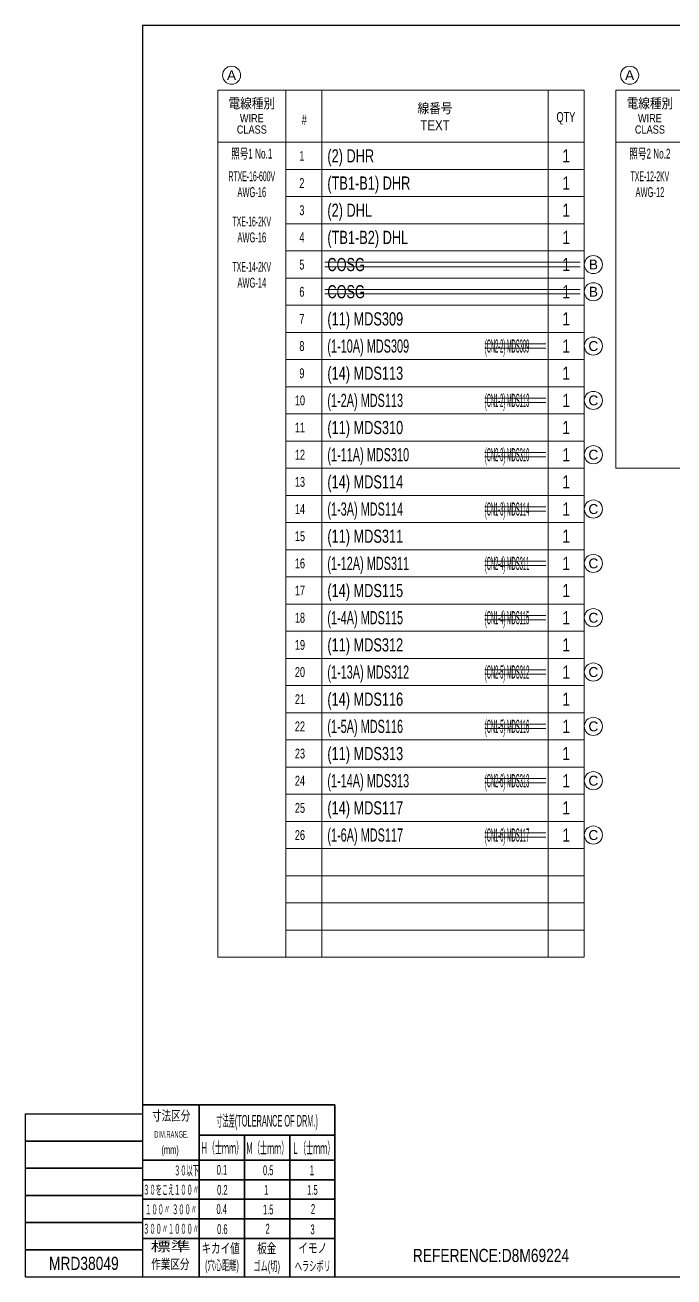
# Model space of a CAD drawing. Header units: millimetres. Extents: x 7 to 413, y 10 to 287.
# Drawn here: x 7 to 150.4, y 10.2 to 286.8 of the extents above; entities that cross this region are included whole.
import ezdxf
from ezdxf.enums import TextEntityAlignment as Align

# ---------------------------------------------------------------- set-up
doc = ezdxf.new("R2010")
doc.units = ezdxf.units.MM
for name, color, linetype in [('GR1_01', 7, 'Continuous'), ('GR1_02', 7, 'Continuous'), ('GR1_03', 7, 'Continuous'), ('QTY', 7, 'Continuous'), ('図面枠D8M', 7, 'Continuous'), ('訂正記号', 7, 'Continuous')]:
    doc.layers.add(name, color=color, linetype=linetype)
doc.styles.add('HG丸ｺﾞｼｯｸM-PRO', font='')
doc.styles.get('HG丸ｺﾞｼｯｸM-PRO').set_extended_font_data('HG丸ｺﾞｼｯｸM-PRO')

# ---------------------------------------------------------------- blocks, each defined once
blk = doc.blocks.new('BLKF023')
at = {"layer": '図面枠D8M', "color": 2, "linetype": 'Continuous', "lineweight": 25}
for p, q in [((33, 286.75), (413, 286.75)), ((33, 286.75), (33, 10.25)), ((7, 46.25), (7, 10.25)), ((7, 46.25), (33, 46.25)), ((7, 10.25), (413, 10.25))]:
    blk.add_line(p, q, dxfattribs=at)
at = {"layer": '図面枠D8M', "color": 3, "linetype": 'Continuous', "lineweight": 35}
for p, q in [((33, 48.25), (75.5, 48.25)), ((45.5, 48.25), (45.5, 10.25)), ((75.5, 48.25), (75.5, 10.25)), ((45.5, 41.55), (75.5, 41.55)), ((55.5, 41.55), (55.5, 10.25)), ((65.5, 41.55), (65.5, 10.25)), ((7, 40.25), (33, 40.25)), ((33, 36.05), (75.5, 36.05)), ((7, 34.25), (33, 34.25)), ((33, 31.72), (75.5, 31.72)), ((7, 28.25), (33, 28.25)), ((33, 27.4), (75.5, 27.4)), ((7, 22.25), (33, 22.25)), ((33, 23.07), (75.5, 23.07)), ((33, 18.75), (75.5, 18.75)), ((33, 16.25), (7, 16.25))]:
    blk.add_line(p, q, dxfattribs=at)
at = {"layer": '図面枠D8M', "color": 4, "linetype": 'Continuous', "lineweight": 13, "style": 'HG丸ｺﾞｼｯｸM-PRO'}
for s, height, width, p in [('寸法区分', 2.182, 0.692256, (39.31, 44.15)), ('(mm)', 1.818, 0.619256, (39.07, 36.89)), ('標準', 2.182, 1.489301, (39.21, 15.25)), ('作業区分', 2.182, 0.692256, (39.12, 11.35)), ('(穴心距離)', 2.182, 0.521231, (50.53, 11.11)), ('ゴム(切)', 2.182, 0.521232, (60.43, 10.92)), ('ヘラシボリ', 2.182, 0.521228, (70.61, 10.92))]:
    blk.add_text(s, height=height, dxfattribs=dict(at, width=width)).set_placement(p, align=Align.BOTTOM_CENTER)
for s, height, width, p in [('寸法差(TOLERANCE OF DRM.)', 2.5455, 0.382528, (60.52, 44.75)), ('DIM.RANGE.', 1.455, 0.522543, (39.35, 41.74)), ('Ｈ（士ｍｍ）', 2.545, 0.439786, (50.53, 38.76)), ('Ｍ（士ｍｍ）', 2.545, 0.439786, (60.52, 38.71)), ('Ｌ（士ｍｍ）', 2.545, 0.439786, (70.7, 38.71)), ('３０以下', 2.182, 0.44793, (42.7, 33.77)), ('0.1', 2.182, 0.522424, (50.53, 33.92)), ('0.5', 2.182, 0.522424, (60.76, 33.82)), ('1', 2.18, 0.521199, (70.42, 33.82)), ('３０をこえ１００〃', 2.182, 0.44793, (39.29, 29.52)), ('0.2', 2.182, 0.522424, (50.62, 29.48)), ('1', 2.18, 0.521199, (60.33, 29.48)), ('1.5', 2.182, 0.522424, (70.52, 29.48)), ('１００〃 ３００〃', 2.182, 0.448161, (39.29, 25.18)), ('0.4', 2.182, 0.522424, (50.48, 25.24)), ('1.5', 2.182, 0.522424, (60.76, 25.15)), ('2', 2.18, 0.521199, (70.66, 25.24)), ('３００〃１０００〃', 2.182, 0.44793, (39.29, 20.89)), ('0.6', 2.182, 0.522424, (50.62, 20.81)), ('2', 2.18, 0.521199, (60.62, 20.9)), ('3', 2.18, 0.521199, (70.56, 20.76)), ('キカイ値', 2.182, 0.692256, (50.24, 16.58)), ('板金', 2.182, 0.692256, (60.43, 16.58)), ('イモノ', 2.182, 0.692256, (70.61, 16.67))]:
    blk.add_text(s, height=height, dxfattribs=dict(at, width=width)).set_placement(p, align=Align.MIDDLE_CENTER)
blk = doc.blocks.new('BLKF028')
at = {"layer": 'GR1_01', "color": 3, "linetype": 'Continuous', "lineweight": 13}
for p, q in [((49.63, 272.35), (49.63, 260.85)), ((49.63, 272.35), (49.63, 80.85)), ((130.63, 272.35), (49.63, 272.35)), ((64.63, 272.35), (64.63, 260.85)), ((72.63, 272.35), (72.63, 80.85)), ((122.63, 272.35), (122.63, 80.85)), ((130.63, 272.35), (130.63, 80.85)), ((130.63, 260.85), (49.63, 260.85)), ((64.63, 260.85), (64.63, 80.85)), ((64.63, 260.85), (130.63, 260.85)), ((64.63, 254.85), (130.63, 254.85)), ((64.63, 248.85), (130.63, 248.85)), ((64.63, 242.85), (130.63, 242.85)), ((64.63, 236.85), (130.63, 236.85)), ((64.63, 230.85), (130.63, 230.85)), ((64.63, 224.85), (130.63, 224.85)), ((64.63, 218.85), (130.63, 218.85)), ((64.63, 212.85), (130.63, 212.85)), ((64.63, 206.85), (130.63, 206.85)), ((64.63, 200.85), (130.63, 200.85)), ((64.63, 194.85), (130.63, 194.85)), ((64.63, 188.85), (130.63, 188.85)), ((64.63, 182.85), (130.63, 182.85)), ((64.63, 176.85), (130.63, 176.85)), ((64.63, 170.85), (130.63, 170.85)), ((64.63, 164.85), (130.63, 164.85)), ((64.63, 158.85), (130.63, 158.85)), ((64.63, 152.85), (130.63, 152.85)), ((64.63, 146.85), (130.63, 146.85)), ((64.63, 140.85), (130.63, 140.85)), ((64.63, 134.85), (130.63, 134.85)), ((64.63, 128.85), (130.63, 128.85)), ((64.63, 122.85), (130.63, 122.85)), ((64.63, 116.85), (130.63, 116.85)), ((64.63, 110.85), (130.63, 110.85)), ((64.63, 104.85), (130.63, 104.85)), ((64.63, 98.85), (130.63, 98.85)), ((64.63, 92.85), (130.63, 92.85)), ((64.63, 86.85), (130.63, 86.85)), ((49.63, 80.85), (130.63, 80.85))]:
    blk.add_line(p, q, dxfattribs=at)
at = {"layer": 'GR1_01', "color": 3, "linetype": 'Continuous', "lineweight": 13, "style": 'HG丸ｺﾞｼｯｸM-PRO'}
for s, height, width, p in [('電線種別', 2.182, 0.863284, (57.13, 269.47)), ('線番号', 2.182, 0.863284, (97.63, 268.38)), ('#', 2.18, 0.693196, (68.72, 265.86)), ('TEXT', 2.182, 0.863438, (97.63, 264.6)), ('QTY', 2.182, 0.692704, (126.56, 266.45))]:
    blk.add_text(s, height=height, dxfattribs=dict(at, width=width)).set_placement(p, align=Align.MIDDLE_CENTER)
for s, width, p in [('WIRE', 0.829808, (57.13, 264.72)), ('CLASS', 0.831675, (57.13, 262.22))]:
    blk.add_text(s, height=1.818, dxfattribs=dict(at, width=width)).set_placement(p, align=Align.BOTTOM_CENTER)
blk = doc.blocks.new('BLKF029')
at = {"layer": 'GR1_01', "color": 3, "linetype": 'Continuous', "lineweight": 13}
for p, q in [((137.63, 272.35), (137.63, 260.85)), ((137.63, 272.35), (137.63, 188.85)), ((218.63, 272.35), (137.63, 272.35)), ((152.63, 272.35), (152.63, 260.85)), ((160.63, 272.35), (160.63, 188.85)), ((210.63, 272.35), (210.63, 188.85)), ((218.63, 272.35), (218.63, 188.85)), ((218.63, 260.85), (137.63, 260.85)), ((152.63, 260.85), (152.63, 188.85)), ((152.63, 260.85), (218.63, 260.85)), ((152.63, 254.85), (218.63, 254.85)), ((152.63, 248.85), (218.63, 248.85)), ((152.63, 242.85), (218.63, 242.85)), ((152.63, 236.85), (218.63, 236.85)), ((152.63, 230.85), (218.63, 230.85)), ((152.63, 224.85), (218.63, 224.85)), ((152.63, 218.85), (218.63, 218.85)), ((152.63, 212.85), (218.63, 212.85)), ((152.63, 206.85), (218.63, 206.85)), ((152.63, 200.85), (218.63, 200.85)), ((152.63, 194.85), (218.63, 194.85)), ((137.63, 188.85), (218.63, 188.85))]:
    blk.add_line(p, q, dxfattribs=at)
at = {"layer": 'GR1_01', "color": 3, "linetype": 'Continuous', "lineweight": 13, "style": 'HG丸ｺﾞｼｯｸM-PRO'}
for s, height, width, p in [('電線種別', 2.182, 0.863284, (145.13, 269.47)), ('線番号', 2.182, 0.863284, (185.63, 268.38)), ('#', 2.18, 0.693196, (156.72, 265.86)), ('TEXT', 2.182, 0.863438, (185.63, 264.6)), ('QTY', 2.182, 0.692704, (214.56, 266.45))]:
    blk.add_text(s, height=height, dxfattribs=dict(at, width=width)).set_placement(p, align=Align.MIDDLE_CENTER)
for s, width, p in [('WIRE', 0.829808, (145.13, 264.72)), ('CLASS', 0.831675, (145.13, 262.22))]:
    blk.add_text(s, height=1.818, dxfattribs=dict(at, width=width)).set_placement(p, align=Align.BOTTOM_CENTER)
blk = doc.blocks.new('BLKF034')
at = {"layer": '訂正記号', "color": 4, "linetype": 'Continuous', "lineweight": 13}
blk.add_circle((52.65, 275.67), 2, dxfattribs=at)
at = {"layer": '訂正記号', "color": 4, "linetype": 'Continuous', "lineweight": 13, "style": 'HG丸ｺﾞｼｯｸM-PRO', "width": 1.042301}
blk.add_text('A', height=2.18, dxfattribs=at).set_placement((52.65, 275.67), align=Align.MIDDLE_CENTER)
blk = doc.blocks.new('BLKF035')
at = {"layer": '訂正記号', "color": 4, "linetype": 'Continuous', "lineweight": 13}
blk.add_circle((140.65, 275.67), 2, dxfattribs=at)
at = {"layer": '訂正記号', "color": 4, "linetype": 'Continuous', "lineweight": 13, "style": 'HG丸ｺﾞｼｯｸM-PRO', "width": 1.042301}
blk.add_text('A', height=2.18, dxfattribs=at).set_placement((140.65, 275.67), align=Align.MIDDLE_CENTER)
blk = doc.blocks.new('BLKF038')
at = {"layer": '訂正記号', "color": 4, "linetype": 'Continuous', "lineweight": 13}
blk.add_circle((132.63, 233.85), 2, dxfattribs=at)
at = {"layer": '訂正記号', "color": 4, "linetype": 'Continuous', "lineweight": 13, "style": 'HG丸ｺﾞｼｯｸM-PRO', "width": 1.04272}
blk.add_text('B', height=2.18, dxfattribs=at).set_placement((132.63, 233.85), align=Align.MIDDLE_CENTER)
blk = doc.blocks.new('BLKF039')
at = {"layer": '訂正記号', "color": 4, "linetype": 'Continuous', "lineweight": 13}
blk.add_circle((132.63, 227.85), 2, dxfattribs=at)
at = {"layer": '訂正記号', "color": 4, "linetype": 'Continuous', "lineweight": 13, "style": 'HG丸ｺﾞｼｯｸM-PRO', "width": 1.04272}
blk.add_text('B', height=2.18, dxfattribs=at).set_placement((132.63, 227.85), align=Align.MIDDLE_CENTER)
blk = doc.blocks.new('BLKF042')
at = {"layer": '訂正記号', "color": 4, "linetype": 'Continuous', "lineweight": 13}
blk.add_circle((132.63, 215.85), 2, dxfattribs=at)
at = {"layer": '訂正記号', "color": 4, "linetype": 'Continuous', "lineweight": 13, "style": 'HG丸ｺﾞｼｯｸM-PRO', "width": 1.042931}
blk.add_text('C', height=2.18, dxfattribs=at).set_placement((132.63, 215.85), align=Align.MIDDLE_CENTER)
blk = doc.blocks.new('BLKF043')
at = {"layer": '訂正記号', "color": 4, "linetype": 'Continuous', "lineweight": 13}
blk.add_circle((132.63, 203.85), 2, dxfattribs=at)
at = {"layer": '訂正記号', "color": 4, "linetype": 'Continuous', "lineweight": 13, "style": 'HG丸ｺﾞｼｯｸM-PRO', "width": 1.042931}
blk.add_text('C', height=2.18, dxfattribs=at).set_placement((132.63, 203.85), align=Align.MIDDLE_CENTER)
blk = doc.blocks.new('BLKF044')
at = {"layer": '訂正記号', "color": 4, "linetype": 'Continuous', "lineweight": 13}
blk.add_circle((132.63, 191.85), 2, dxfattribs=at)
at = {"layer": '訂正記号', "color": 4, "linetype": 'Continuous', "lineweight": 13, "style": 'HG丸ｺﾞｼｯｸM-PRO', "width": 1.042931}
blk.add_text('C', height=2.18, dxfattribs=at).set_placement((132.63, 191.85), align=Align.MIDDLE_CENTER)
blk = doc.blocks.new('BLKF045')
at = {"layer": '訂正記号', "color": 4, "linetype": 'Continuous', "lineweight": 13}
blk.add_circle((132.63, 179.85), 2, dxfattribs=at)
at = {"layer": '訂正記号', "color": 4, "linetype": 'Continuous', "lineweight": 13, "style": 'HG丸ｺﾞｼｯｸM-PRO', "width": 1.042931}
blk.add_text('C', height=2.18, dxfattribs=at).set_placement((132.63, 179.85), align=Align.MIDDLE_CENTER)
blk = doc.blocks.new('BLKF046')
at = {"layer": '訂正記号', "color": 4, "linetype": 'Continuous', "lineweight": 13}
blk.add_circle((132.63, 167.85), 2, dxfattribs=at)
at = {"layer": '訂正記号', "color": 4, "linetype": 'Continuous', "lineweight": 13, "style": 'HG丸ｺﾞｼｯｸM-PRO', "width": 1.042931}
blk.add_text('C', height=2.18, dxfattribs=at).set_placement((132.63, 167.85), align=Align.MIDDLE_CENTER)
blk = doc.blocks.new('BLKF047')
at = {"layer": '訂正記号', "color": 4, "linetype": 'Continuous', "lineweight": 13}
blk.add_circle((132.63, 155.85), 2, dxfattribs=at)
at = {"layer": '訂正記号', "color": 4, "linetype": 'Continuous', "lineweight": 13, "style": 'HG丸ｺﾞｼｯｸM-PRO', "width": 1.042931}
blk.add_text('C', height=2.18, dxfattribs=at).set_placement((132.63, 155.85), align=Align.MIDDLE_CENTER)
blk = doc.blocks.new('BLKF048')
at = {"layer": '訂正記号', "color": 4, "linetype": 'Continuous', "lineweight": 13}
blk.add_circle((132.63, 143.85), 2, dxfattribs=at)
at = {"layer": '訂正記号', "color": 4, "linetype": 'Continuous', "lineweight": 13, "style": 'HG丸ｺﾞｼｯｸM-PRO', "width": 1.042931}
blk.add_text('C', height=2.18, dxfattribs=at).set_placement((132.63, 143.85), align=Align.MIDDLE_CENTER)
blk = doc.blocks.new('BLKF049')
at = {"layer": '訂正記号', "color": 4, "linetype": 'Continuous', "lineweight": 13}
blk.add_circle((132.63, 131.85), 2, dxfattribs=at)
at = {"layer": '訂正記号', "color": 4, "linetype": 'Continuous', "lineweight": 13, "style": 'HG丸ｺﾞｼｯｸM-PRO', "width": 1.042931}
blk.add_text('C', height=2.18, dxfattribs=at).set_placement((132.63, 131.85), align=Align.MIDDLE_CENTER)
blk = doc.blocks.new('BLKF050')
at = {"layer": '訂正記号', "color": 4, "linetype": 'Continuous', "lineweight": 13}
blk.add_circle((132.63, 119.85), 2, dxfattribs=at)
at = {"layer": '訂正記号', "color": 4, "linetype": 'Continuous', "lineweight": 13, "style": 'HG丸ｺﾞｼｯｸM-PRO', "width": 1.042931}
blk.add_text('C', height=2.18, dxfattribs=at).set_placement((132.63, 119.85), align=Align.MIDDLE_CENTER)
blk = doc.blocks.new('BLKF051')
at = {"layer": '訂正記号', "color": 4, "linetype": 'Continuous', "lineweight": 13}
blk.add_circle((132.63, 107.85), 2, dxfattribs=at)
at = {"layer": '訂正記号', "color": 4, "linetype": 'Continuous', "lineweight": 13, "style": 'HG丸ｺﾞｼｯｸM-PRO', "width": 1.042931}
blk.add_text('C', height=2.18, dxfattribs=at).set_placement((132.63, 107.85), align=Align.MIDDLE_CENTER)

msp = doc.modelspace()

# ---------------------------------------------------------------- linework, layer by layer
at = {"layer": '訂正記号', "color": 4, "linetype": 'Continuous', "lineweight": 13}
for p, q in [((73.28, 234.35), (129.71, 234.35)), ((73.28, 233.35), (129.71, 233.35)), ((73.28, 228.35), (129.71, 228.35)), ((73.28, 227.35), (129.71, 227.35)), ((108.63, 216.35), (122.09, 216.35)), ((108.63, 215.35), (122.09, 215.35)), ((108.63, 204.35), (122.09, 204.35)), ((108.63, 203.35), (122.09, 203.35)), ((108.63, 192.35), (122.09, 192.35)), ((108.63, 191.35), (122.09, 191.35)), ((108.63, 180.35), (122.09, 180.35)), ((108.63, 179.35), (122.09, 179.35)), ((108.63, 168.35), (122.09, 168.35)), ((108.63, 167.35), (122.09, 167.35)), ((108.63, 156.35), (122.09, 156.35)), ((108.63, 155.35), (122.09, 155.35)), ((108.63, 144.35), (122.09, 144.35)), ((108.63, 143.35), (122.09, 143.35)), ((108.63, 132.35), (122.09, 132.35)), ((108.63, 131.35), (122.09, 131.35)), ((108.63, 120.35), (122.09, 120.35)), ((108.63, 119.35), (122.09, 119.35)), ((108.63, 108.35), (122.09, 108.35)), ((108.63, 107.35), (122.09, 107.35))]:
    msp.add_line(p, q, dxfattribs=at)

# ---------------------------------------------------------------- block references
at = {"layer": 'GR1_01', "color": 3, "linetype": 'Continuous', "lineweight": 13}
for name in ['BLKF028', 'BLKF029']:
    msp.add_blockref(name, (0, 0), dxfattribs=at)
at = {"layer": '図面枠D8M', "color": 4, "linetype": 'Continuous', "lineweight": 13}
msp.add_blockref('BLKF023', (0, 0), dxfattribs=at)
at = {"layer": '訂正記号', "color": 4, "linetype": 'Continuous', "lineweight": 13}
for name in ['BLKF034', 'BLKF035', 'BLKF038', 'BLKF039', 'BLKF042', 'BLKF043', 'BLKF044', 'BLKF045', 'BLKF046', 'BLKF047', 'BLKF048', 'BLKF049', 'BLKF050', 'BLKF051']:
    msp.add_blockref(name, (0, 0), dxfattribs=at)

# ---------------------------------------------------------------- texts
at = {"layer": 'GR1_02', "color": 3, "linetype": 'Continuous', "lineweight": 35, "style": 'HG丸ｺﾞｼｯｸM-PRO'}
for s, height, width, p in [('照号1 No.1', 2.182, 0.618598, (57.13, 258.35)), ('照号2 No.2', 2.182, 0.618598, (145.13, 258.35)), ('RTXE-16-600V', 2.1818, 0.41606, (57.13, 253.35)), ('TXE-12-2KV', 2.182, 0.415658, (145.13, 253.35)), ('AWG-16', 2.182, 0.522521, (57.13, 249.85)), ('AWG-12', 2.182, 0.522521, (145.13, 249.85)), ('TXE-16-2KV', 2.182, 0.415658, (57.13, 243.35)), ('AWG-16', 2.182, 0.522521, (57.13, 239.85)), ('TXE-14-2KV', 2.182, 0.415658, (57.13, 233.35)), ('AWG-14', 2.182, 0.522521, (57.13, 229.85))]:
    msp.add_text(s, height=height, dxfattribs=dict(at, width=width)).set_placement(p, align=Align.MIDDLE_CENTER)
at = {"layer": 'GR1_02', "color": 3, "linetype": 'Continuous', "lineweight": 9, "style": 'HG丸ｺﾞｼｯｸM-PRO', "width": 0.784542}
for p in [(126.63, 257.85), (126.63, 251.85), (126.63, 245.85), (126.63, 239.85), (126.63, 221.85), (126.63, 215.85), (126.63, 209.85), (126.63, 203.85), (126.63, 197.85), (126.63, 191.85), (126.63, 185.85), (126.63, 179.85), (126.63, 173.85), (126.63, 167.85), (126.63, 161.85), (126.63, 155.85), (126.63, 149.85), (126.63, 143.85), (126.63, 137.85), (126.63, 131.85), (126.63, 125.85), (126.63, 119.85), (126.63, 113.85), (126.63, 107.85)]:
    msp.add_text('1', height=2.91, dxfattribs=at).set_placement(p, align=Align.MIDDLE_CENTER)
at = {"layer": 'GR1_03', "color": 2, "linetype": 'Continuous', "lineweight": 13, "style": 'HG丸ｺﾞｼｯｸM-PRO', "width": 0.691275}
for s, height, p in [('1', 2.18, (67.64, 257.85)), ('2', 2.18, (67.64, 251.85)), ('3', 2.18, (67.64, 245.85)), ('4', 2.18, (67.64, 239.85)), ('5', 2.18, (67.64, 233.85)), ('6', 2.18, (67.64, 227.85)), ('7', 2.18, (67.64, 221.85)), ('8', 2.18, (67.64, 215.85)), ('9', 2.18, (67.64, 209.85)), ('10', 2.182, (66.65, 203.85)), ('11', 2.182, (66.65, 197.85)), ('12', 2.182, (66.65, 191.85)), ('13', 2.182, (66.65, 185.85)), ('14', 2.182, (66.65, 179.85)), ('15', 2.182, (66.65, 173.85)), ('16', 2.182, (66.65, 167.85)), ('17', 2.182, (66.65, 161.85)), ('18', 2.182, (66.65, 155.85)), ('19', 2.182, (66.65, 149.85)), ('20', 2.182, (66.65, 143.85)), ('21', 2.182, (66.65, 137.85)), ('22', 2.182, (66.65, 131.85)), ('23', 2.182, (66.65, 125.85)), ('24', 2.182, (66.65, 119.85)), ('25', 2.182, (66.65, 113.85)), ('26', 2.182, (66.65, 107.85))]:
    msp.add_text(s, height=height, dxfattribs=at).set_placement(p, align=Align.MIDDLE_LEFT)
at = {"layer": 'QTY', "color": 3, "linetype": 'Continuous', "lineweight": 35, "style": 'HG丸ｺﾞｼｯｸM-PRO'}
for s, height, width, p in [('(2) DHR', 2.909, 0.725053, (73.83, 257.85)), ('(TB1-B1) DHR', 2.9091, 0.725274, (73.83, 251.85)), ('(2) DHL', 2.909, 0.724767, (73.83, 245.85)), ('(TB1-B2) DHL', 2.9091, 0.725122, (73.83, 239.85)), ('(11) MDS309', 2.9091, 0.724357, (73.83, 221.85)), ('(14) MDS113', 2.9091, 0.724357, (73.83, 209.85)), ('(11) MDS310', 2.9091, 0.724357, (73.83, 197.85)), ('(14) MDS114', 2.9091, 0.724357, (73.83, 185.85)), ('(11) MDS311', 2.9091, 0.724357, (73.83, 173.85)), ('(14) MDS115', 2.9091, 0.724357, (73.83, 161.85)), ('(11) MDS312', 2.9091, 0.724357, (73.83, 149.85)), ('(14) MDS116', 2.9091, 0.724357, (73.83, 137.85)), ('(11) MDS313', 2.9091, 0.724357, (73.83, 125.85)), ('(14) MDS117', 2.9091, 0.724357, (73.83, 113.85))]:
    msp.add_text(s, height=height, dxfattribs=dict(at, width=width)).set_placement(p, align=Align.MIDDLE_LEFT)
at = {"layer": 'QTY', "color": 7, "linetype": 'Continuous', "lineweight": 35, "style": 'HG丸ｺﾞｼｯｸM-PRO'}
for s, width, p in [('(1-10A) MDS309', 0.619201, (73.83, 215.85)), ('(1-2A) MDS113', 0.619135, (73.83, 203.85)), ('(1-11A) MDS310', 0.619201, (73.83, 191.85)), ('(1-3A) MDS114', 0.619135, (73.83, 179.85)), ('(1-12A) MDS311', 0.619201, (73.83, 167.85)), ('(1-4A) MDS115', 0.619135, (73.83, 155.85)), ('(1-13A) MDS312', 0.619201, (73.83, 143.85)), ('(1-5A) MDS116', 0.619135, (73.83, 131.85)), ('(1-14A) MDS313', 0.619201, (73.83, 119.85)), ('(1-6A) MDS117', 0.619135, (73.83, 107.85))]:
    msp.add_text(s, height=2.9091, dxfattribs=dict(at, width=width)).set_placement(p, align=Align.MIDDLE_LEFT)
at = {"layer": '図面枠D8M', "color": 3, "linetype": 'Continuous', "lineweight": 35, "style": 'HG丸ｺﾞｼｯｸM-PRO'}
for s, height, width, p in [('MRD38049', 2.909, 0.783793, (20, 13.25)), ('REFERENCE:D8M69224', 2.9091, 0.783725, (110, 15))]:
    msp.add_text(s, height=height, dxfattribs=dict(at, width=width)).set_placement(p, align=Align.MIDDLE_CENTER)
at = {"layer": '訂正記号', "color": 3, "linetype": 'Continuous', "lineweight": 35, "style": 'HG丸ｺﾞｼｯｸM-PRO', "width": 0.725059}
for p in [(73.83, 233.85), (73.83, 227.85)]:
    msp.add_text('COSG', height=2.909, dxfattribs=at).set_placement(p, align=Align.MIDDLE_LEFT)
at = {"layer": '訂正記号', "color": 3, "linetype": 'Continuous', "lineweight": 9, "style": 'HG丸ｺﾞｼｯｸM-PRO', "width": 0.784542}
for p in [(126.63, 233.85), (126.63, 227.85)]:
    msp.add_text('1', height=2.91, dxfattribs=at).set_placement(p, align=Align.MIDDLE_CENTER)
at = {"layer": '訂正記号', "color": 7, "linetype": 'Continuous', "lineweight": 35, "style": 'HG丸ｺﾞｼｯｸM-PRO', "width": 0.261812}
for s, p in [('(CN2-2) MDS309', (108.63, 215.85)), ('(CN1-2) MDS113', (108.63, 203.85)), ('(CN2-3) MDS310', (108.63, 191.85)), ('(CN1-3) MDS114', (108.63, 179.85)), ('(CN2-4) MDS311', (108.63, 167.85)), ('(CN1-4) MDS115', (108.63, 155.85)), ('(CN2-5) MDS312', (108.63, 143.85)), ('(CN1-5) MDS116', (108.63, 131.85)), ('(CN2-6) MDS313', (108.63, 119.85)), ('(CN1-6) MDS117', (108.63, 107.85))]:
    msp.add_text(s, height=2.9091, dxfattribs=at).set_placement(p, align=Align.MIDDLE_LEFT)

doc.saveas('drawing.dxf')
